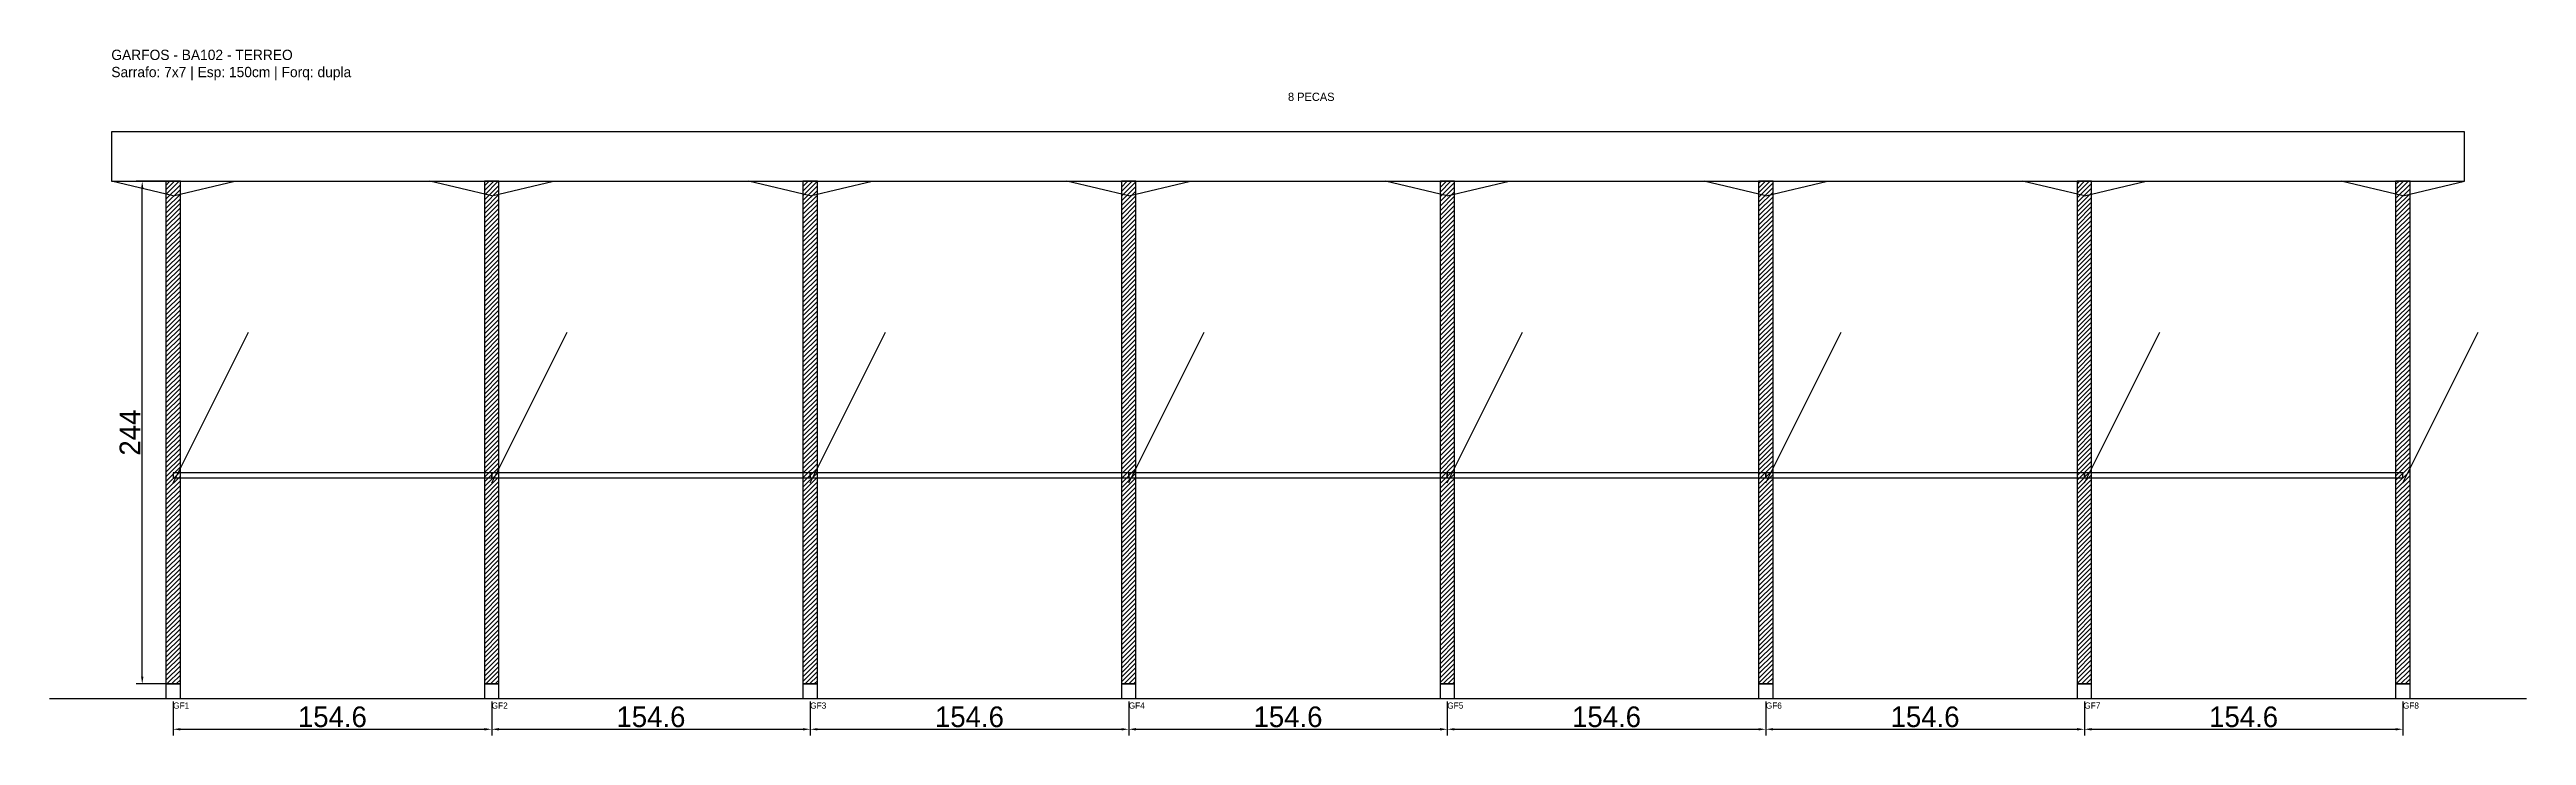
# Model space of a CAD drawing. Header units: metres. Extents: x -30 to 1172, y -25 to 308.
import ezdxf

# ---------------------------------------------------------------- set-up
doc = ezdxf.new("R2010")
doc.units = ezdxf.units.M
for name, color, linetype in [('BARRA_ANCORAGEM', 1, 'Continuous'), ('COTA', 241, 'Continuous'), ('GARFOS OK', 3, 'Continuous'), ('NOME DA VIGA', 6, 'Continuous'), ('SARR_7x7', 40, 'Continuous'), ('TIRAS REESCORAMENTO', 252, 'Continuous'), ('VIGAS', 3, 'Continuous')]:
    doc.layers.add(name, color=color, linetype=linetype)
doc.dimstyles.new('EZ DXF', dxfattribs={"dimtxt": 10, "dimasz": 3.5, "dimexe": 3, "dimexo": 1.5, "dimgap": 1, "dimtad": 1, "dimdec": 1, "dimdsep": 46, "dimcen": 2.5, "dimazin": 3, "dimtfac": 1, "dimtmove": 0, "dimatfit": 3})

msp = doc.modelspace()

# ---------------------------------------------------------------- hatches: boundary and pattern name
at = {"layer": 'COTA'}
h = msp.add_hatch(dxfattribs=at)
h.set_pattern_fill('ANSI31', scale=0.5)
h.paths.add_polyline_path([(26.5, 0), (33.5, 0), (33.5, 244), (26.5, 244)])
h = msp.add_hatch(dxfattribs=at)
h.set_pattern_fill('ANSI31', scale=0.5)
h.paths.add_polyline_path([(181.14, 0), (188.14, 0), (188.14, 244), (181.14, 244)])
h = msp.add_hatch(dxfattribs=at)
h.set_pattern_fill('ANSI31', scale=0.5)
h.paths.add_polyline_path([(335.78, 0), (342.78, 0), (342.78, 244), (335.78, 244)])
h = msp.add_hatch(dxfattribs=at)
h.set_pattern_fill('ANSI31', scale=0.5)
h.paths.add_polyline_path([(490.41, 0), (497.41, 0), (497.41, 244), (490.41, 244)])
h = msp.add_hatch(dxfattribs=at)
h.set_pattern_fill('ANSI31', scale=0.5)
h.paths.add_polyline_path([(645.05, 0), (652.05, 0), (652.05, 244), (645.05, 244)])
h = msp.add_hatch(dxfattribs=at)
h.set_pattern_fill('ANSI31', scale=0.5)
h.paths.add_polyline_path([(799.69, 0), (806.69, 0), (806.69, 244), (799.69, 244)])
h = msp.add_hatch(dxfattribs=at)
h.set_pattern_fill('ANSI31', scale=0.5)
h.paths.add_polyline_path([(954.33, 0), (961.33, 0), (961.33, 244), (954.33, 244)])
h = msp.add_hatch(dxfattribs=at)
h.set_pattern_fill('ANSI31', scale=0.5)
h.paths.add_polyline_path([(1108.96, 0), (1115.96, 0), (1115.96, 244), (1108.96, 244)])

# ---------------------------------------------------------------- linework, layer by layer
at = {"layer": 'BARRA_ANCORAGEM'}
for p, q in [((30, 97.6), (66.6, 170.8)), ((184.64, 97.6), (221.24, 170.8)), ((339.28, 97.6), (375.88, 170.8)), ((493.91, 97.6), (530.51, 170.8)), ((648.55, 97.6), (685.15, 170.8)), ((803.19, 97.6), (839.79, 170.8)), ((957.83, 97.6), (994.43, 170.8)), ((1112.46, 97.6), (1149.06, 170.8))]:
    msp.add_line(p, q, dxfattribs=at)
at = {"layer": 'GARFOS OK'}
for p, q in [((30, 237), (0, 244)), ((0, 244), (60, 244)), ((30, 237), (60, 244)), ((184.64, 237), (154.64, 244)), ((154.64, 244), (214.64, 244)), ((184.64, 237), (214.64, 244)), ((339.28, 237), (309.28, 244)), ((309.28, 244), (369.28, 244)), ((339.28, 237), (369.28, 244)), ((493.91, 237), (463.91, 244)), ((463.91, 244), (523.91, 244)), ((493.91, 237), (523.91, 244)), ((648.55, 237), (618.55, 244)), ((618.55, 244), (678.55, 244)), ((648.55, 237), (678.55, 244)), ((803.19, 237), (773.19, 244)), ((773.19, 244), (833.19, 244)), ((803.19, 237), (833.19, 244)), ((957.83, 237), (927.83, 244)), ((927.83, 244), (987.83, 244)), ((957.83, 237), (987.83, 244)), ((1112.46, 237), (1082.46, 244)), ((1082.46, 244), (1142.46, 244)), ((1112.46, 237), (1142.46, 244))]:
    msp.add_line(p, q, dxfattribs=at)
at = {"layer": 'GARFOS OK', "linetype": 'CONTINUOUS'}
msp.add_line((-30, -7), (1172.46, -7), dxfattribs=at)
at = {"layer": 'GARFOS OK'}
for points in [[(26.5, 0), (33.5, 0), (33.5, 244), (26.5, 244), (26.5, 0)], [(181.14, 0), (188.14, 0), (188.14, 244), (181.14, 244), (181.14, 0)], [(335.78, 0), (342.78, 0), (342.78, 244), (335.78, 244), (335.78, 0)], [(490.41, 0), (497.41, 0), (497.41, 244), (490.41, 244), (490.41, 0)], [(645.05, 0), (652.05, 0), (652.05, 244), (645.05, 244), (645.05, 0)], [(799.69, 0), (806.69, 0), (806.69, 244), (799.69, 244), (799.69, 0)], [(954.33, 0), (961.33, 0), (961.33, 244), (954.33, 244), (954.33, 0)], [(1108.96, 0), (1115.96, 0), (1115.96, 244), (1108.96, 244), (1108.96, 0)]]:
    msp.add_lwpolyline(points, dxfattribs=at)
at = {"layer": 'SARR_7x7'}
for points in [[(26.5, -7), (33.5, -7), (33.5, 0), (26.5, 0), (26.5, -7)], [(181.14, -7), (188.14, -7), (188.14, 0), (181.14, 0), (181.14, -7)], [(335.78, -7), (342.78, -7), (342.78, 0), (335.78, 0), (335.78, -7)], [(490.41, -7), (497.41, -7), (497.41, 0), (490.41, 0), (490.41, -7)], [(645.05, -7), (652.05, -7), (652.05, 0), (645.05, 0), (645.05, -7)], [(799.69, -7), (806.69, -7), (806.69, 0), (799.69, 0), (799.69, -7)], [(954.33, -7), (961.33, -7), (961.33, 0), (954.33, 0), (954.33, -7)], [(1108.96, -7), (1115.96, -7), (1115.96, 0), (1108.96, 0), (1108.96, -7)]]:
    msp.add_lwpolyline(points, dxfattribs=at)
at = {"layer": 'TIRAS REESCORAMENTO'}
for points in [[(30, 100), (184.64, 100), (184.64, 102.5), (30, 102.5), (30, 100)], [(184.64, 100), (339.28, 100), (339.28, 102.5), (184.64, 102.5), (184.64, 100)], [(339.28, 100), (493.91, 100), (493.91, 102.5), (339.28, 102.5), (339.28, 100)], [(493.91, 100), (648.55, 100), (648.55, 102.5), (493.91, 102.5), (493.91, 100)], [(648.55, 100), (803.19, 100), (803.19, 102.5), (648.55, 102.5), (648.55, 100)], [(803.19, 100), (957.83, 100), (957.83, 102.5), (803.19, 102.5), (803.19, 100)], [(957.83, 100), (1112.46, 100), (1112.46, 102.5), (957.83, 102.5), (957.83, 100)]]:
    msp.add_lwpolyline(points, dxfattribs=at)
at = {"layer": 'VIGAS'}
msp.add_lwpolyline([(0, 244), (1142.46, 244), (1142.46, 268), (0, 268), (0, 244)], dxfattribs=at)

# ---------------------------------------------------------------- texts
at = {"layer": 'NOME DA VIGA'}
for s, height, p in [('8 PECAS', 4, (571.23, 283)), ('GF1', 3, (30, -12)), ('GF2', 3, (184.64, -12)), ('GF3', 3, (339.28, -12)), ('GF4', 3, (493.91, -12)), ('GF5', 3, (648.55, -12)), ('GF6', 3, (803.19, -12)), ('GF7', 3, (957.83, -12)), ('GF8', 3, (1112.46, -12))]:
    msp.add_text(s, height=height, dxfattribs=at).set_placement(p)
at = {"layer": 'NOME DA VIGA', "insert": (0, 293), "char_height": 5, "attachment_point": 7}
msp.add_mtext('GARFOS - BA102 - TERREO\\PSarrafo: 7x7 | Esp: 150cm | Forq: dupla', dxfattribs=at)

# ---------------------------------------------------------------- dimensions: what is measured, and where the dimension line sits
at = {"layer": 'COTA'}
msp.add_linear_dim(base=(15, 0), p1=(30, 0), p2=(30, 244), angle=90, dimstyle='EZ DXF', dxfattribs=at).render()
for base, p1, p2 in [((30, -22), (30, -7), (184.64, -7)), ((184.64, -22), (184.64, -7), (339.28, -7)), ((339.28, -22), (339.28, -7), (493.91, -7)), ((493.91, -22), (493.91, -7), (648.55, -7)), ((648.55, -22), (648.55, -7), (803.19, -7)), ((803.19, -22), (803.19, -7), (957.83, -7)), ((957.83, -22), (957.83, -7), (1112.46, -7))]:
    msp.add_linear_dim(base=base, p1=p1, p2=p2, dimstyle='EZ DXF', dxfattribs=at).render()

doc.saveas('drawing.dxf')
